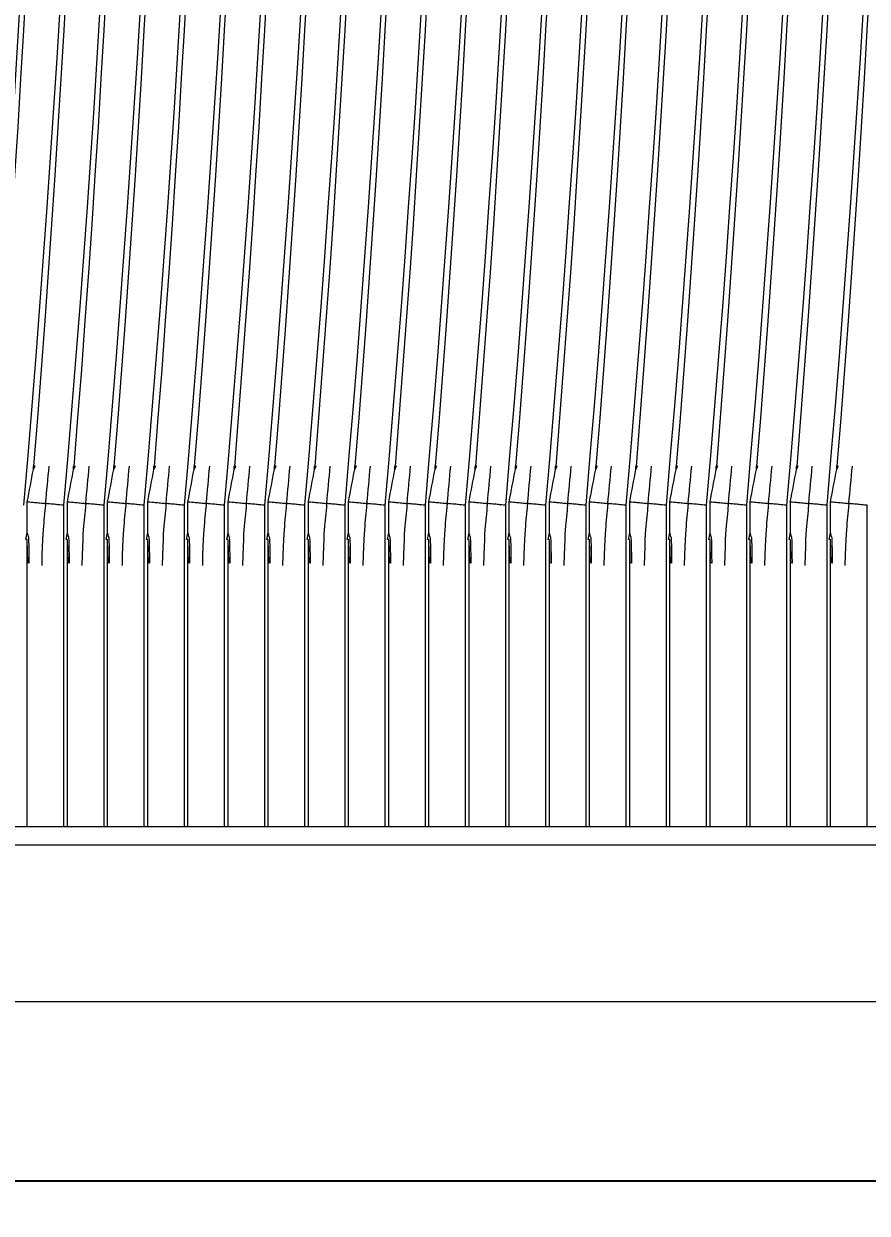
# Model space of a CAD drawing. Header units: millimetres. Extents: x 18217 to 37054, y 415 to 7180.
# Drawn here: x 29308 to 29676, y 4982 to 5501 of the extents above; entities that cross this region are included whole.
import ezdxf

# ---------------------------------------------------------------- set-up
doc = ezdxf.new("R2010")
doc.units = ezdxf.units.MM
doc.styles.add('GENISO', font='geniso.shx', dxfattribs={"oblique": 15})
doc.dimstyles.new('Scale', dxfattribs={"dimscale": 14, "dimtxt": 2.5, "dimasz": 2.5, "dimexe": 1, "dimexo": 1, "dimgap": 0.8, "dimtad": 1, "dimdec": 0, "dimzin": 0, "dimtxsty": 'GENISO', "dimcen": 2.5, "dimclrd": 1, "dimclre": 1, "dimclrt": 256, "dimadec": 0, "dimazin": 0, "dimtfac": 1, "dimtdec": 0, "dimtmove": 0, "dimatfit": 3, "dimfxl": 1, "dimtzin": 0, "dimlwd": -1, "dimlwe": -1, "dimarcsym": 0})

# ---------------------------------------------------------------- blocks, each defined once
blk = doc.blocks.new('*D198')
at = {"color": 1, "transparency": 16777216}
for p, q in [((29019.22, 5136.68), (29019.22, 4982.41)), ((30539.22, 5136.68), (30539.22, 4982.41)), ((30504.22, 4996.41), (29054.22, 4996.41))]:
    blk.add_line(p, q, dxfattribs=at)
for points in [[(29054.22, 5002.24), (29054.22, 4990.57), (29019.22, 4996.41)], [(30504.22, 5002.24), (30504.22, 4990.57), (30539.22, 4996.41)]]:
    blk.add_solid(points, dxfattribs=at)
at = {"layer": 'Defpoints', "color": 0, "transparency": 16777216}
for p in [(29019.22, 5150.68), (30539.22, 5150.68), (29019.22, 4996.41)]:
    blk.add_point(p, dxfattribs=at)
at = {"transparency": 16777216, "insert": (29754.75, 5025.11), "char_height": 35, "attachment_point": 5, "style": 'GENISO'}
blk.add_mtext('1520', dxfattribs=at)

msp = doc.modelspace()

# ---------------------------------------------------------------- linework, layer by layer
at = {"linetype": 'ByBlock', "lineweight": 9}
for p, q in [((29313.12, 5307.77), (29312.42, 5307.77)), ((29330.62, 5307.77), (29329.92, 5307.77)), ((29348.12, 5307.77), (29347.42, 5307.77)), ((29365.62, 5307.77), (29364.92, 5307.77)), ((29383.12, 5307.77), (29382.42, 5307.77)), ((29400.62, 5307.77), (29399.92, 5307.77)), ((29418.12, 5307.77), (29417.42, 5307.77)), ((29435.62, 5307.77), (29434.92, 5307.77)), ((29453.12, 5307.77), (29452.42, 5307.77)), ((29470.62, 5307.77), (29469.92, 5307.77)), ((29488.12, 5307.77), (29487.42, 5307.77)), ((29505.62, 5307.77), (29504.92, 5307.77)), ((29523.12, 5307.77), (29522.42, 5307.77)), ((29540.62, 5307.77), (29539.92, 5307.77)), ((29558.12, 5307.77), (29557.42, 5307.77)), ((29575.62, 5307.77), (29574.92, 5307.77)), ((29593.12, 5307.77), (29592.42, 5307.77)), ((29610.62, 5307.77), (29609.92, 5307.77)), ((29628.12, 5307.77), (29627.42, 5307.77)), ((29645.62, 5307.77), (29644.92, 5307.77)), ((29663.12, 5307.77), (29662.42, 5307.77)), ((29309.72, 5278.76), (29309.72, 5292.36)), ((29325.72, 5150.68), (29325.72, 5290.8)), ((29327.22, 5278.76), (29327.22, 5292.36)), ((29343.22, 5150.68), (29343.22, 5290.8)), ((29344.72, 5278.76), (29344.72, 5292.36)), ((29360.72, 5150.68), (29360.72, 5290.8)), ((29362.22, 5278.76), (29362.22, 5292.36)), ((29378.22, 5150.68), (29378.22, 5290.8)), ((29379.72, 5278.76), (29379.72, 5292.36)), ((29395.72, 5150.68), (29395.72, 5290.8)), ((29397.22, 5278.76), (29397.22, 5292.36)), ((29413.22, 5150.68), (29413.22, 5290.8)), ((29414.72, 5278.76), (29414.72, 5292.36)), ((29430.72, 5150.68), (29430.72, 5290.8)), ((29432.22, 5278.76), (29432.22, 5292.36)), ((29448.22, 5150.68), (29448.22, 5290.8)), ((29449.72, 5278.76), (29449.72, 5292.36)), ((29465.72, 5150.68), (29465.72, 5290.8)), ((29467.22, 5278.76), (29467.22, 5292.36)), ((29483.22, 5150.68), (29483.22, 5290.8)), ((29484.72, 5278.76), (29484.72, 5292.36)), ((29500.72, 5150.68), (29500.72, 5290.8)), ((29502.22, 5278.76), (29502.22, 5292.36)), ((29518.22, 5150.68), (29518.22, 5290.8)), ((29519.72, 5278.76), (29519.72, 5292.36)), ((29535.72, 5150.68), (29535.72, 5290.8)), ((29537.22, 5278.76), (29537.22, 5292.36)), ((29553.22, 5150.68), (29553.22, 5290.8)), ((29554.72, 5278.76), (29554.72, 5292.36)), ((29570.72, 5150.68), (29570.72, 5290.8)), ((29572.22, 5278.76), (29572.22, 5292.36)), ((29588.22, 5150.68), (29588.22, 5290.8)), ((29589.72, 5278.76), (29589.72, 5292.36)), ((29605.72, 5150.68), (29605.72, 5290.8)), ((29607.22, 5278.76), (29607.22, 5292.36)), ((29623.22, 5150.68), (29623.22, 5290.8)), ((29624.72, 5278.76), (29624.72, 5292.36)), ((29640.72, 5150.68), (29640.72, 5290.8)), ((29642.22, 5278.76), (29642.22, 5292.36)), ((29658.22, 5150.68), (29658.22, 5290.8)), ((29659.72, 5278.76), (29659.72, 5292.36)), ((29675.72, 5150.68), (29675.72, 5290.8)), ((29309.72, 5150.68), (29309.72, 5275.8)), ((29327.22, 5150.68), (29327.22, 5275.8)), ((29344.72, 5150.68), (29344.72, 5275.8)), ((29362.22, 5150.68), (29362.22, 5275.8)), ((29379.72, 5150.68), (29379.72, 5275.8)), ((29397.22, 5150.68), (29397.22, 5275.8)), ((29414.72, 5150.68), (29414.72, 5275.8)), ((29432.22, 5150.68), (29432.22, 5275.8)), ((29449.72, 5150.68), (29449.72, 5275.8)), ((29467.22, 5150.68), (29467.22, 5275.8)), ((29484.72, 5150.68), (29484.72, 5275.8)), ((29502.22, 5150.68), (29502.22, 5275.8)), ((29519.72, 5150.68), (29519.72, 5275.8)), ((29537.22, 5150.68), (29537.22, 5275.8)), ((29554.72, 5150.68), (29554.72, 5275.8)), ((29572.22, 5150.68), (29572.22, 5275.8)), ((29589.72, 5150.68), (29589.72, 5275.8)), ((29607.22, 5150.68), (29607.22, 5275.8)), ((29624.72, 5150.68), (29624.72, 5275.8)), ((29642.22, 5150.68), (29642.22, 5275.8)), ((29659.72, 5150.68), (29659.72, 5275.8)), ((30539.22, 5150.68), (29019.22, 5150.68)), ((30615.22, 5142.68), (28943.22, 5142.68)), ((28943.22, 5074.68), (30615.22, 5074.68))]:
    msp.add_line(p, q, dxfattribs=at)
at = {"linetype": 'ByBlock', "lineweight": 9, "flags": 128}
for points in [[(29310.62, 5265.62), (29310.29, 5265.68), (29310, 5265.74), (29309.75, 5275.8), (29309.54, 5275.84), (29309.37, 5275.87), (29309.25, 5275.9), (29309.18, 5275.91), (29309.16, 5275.92)], [(29328.12, 5265.62), (29327.79, 5265.68), (29327.5, 5265.74), (29327.25, 5275.8), (29327.04, 5275.84), (29326.87, 5275.87), (29326.75, 5275.9), (29326.68, 5275.91), (29326.66, 5275.92)], [(29345.62, 5265.62), (29345.29, 5265.68), (29345, 5265.74), (29344.75, 5275.8), (29344.54, 5275.84), (29344.37, 5275.87), (29344.25, 5275.9), (29344.18, 5275.91), (29344.16, 5275.92)], [(29363.12, 5265.62), (29362.79, 5265.68), (29362.5, 5265.74), (29362.25, 5275.8), (29362.04, 5275.84), (29361.87, 5275.87), (29361.75, 5275.9), (29361.68, 5275.91), (29361.66, 5275.92)], [(29380.62, 5265.62), (29380.29, 5265.68), (29380, 5265.74), (29379.75, 5275.8), (29379.54, 5275.84), (29379.37, 5275.87), (29379.25, 5275.9), (29379.18, 5275.91), (29379.16, 5275.92)], [(29398.12, 5265.62), (29397.79, 5265.68), (29397.5, 5265.74), (29397.25, 5275.8), (29397.04, 5275.84), (29396.87, 5275.87), (29396.75, 5275.9), (29396.68, 5275.91), (29396.66, 5275.92)], [(29415.62, 5265.62), (29415.29, 5265.68), (29415, 5265.74), (29414.75, 5275.8), (29414.54, 5275.84), (29414.37, 5275.87), (29414.25, 5275.9), (29414.18, 5275.91), (29414.16, 5275.92)], [(29433.12, 5265.62), (29432.79, 5265.68), (29432.5, 5265.74), (29432.25, 5275.8), (29432.04, 5275.84), (29431.87, 5275.87), (29431.75, 5275.9), (29431.68, 5275.91), (29431.66, 5275.92)], [(29450.62, 5265.62), (29450.29, 5265.68), (29450, 5265.74), (29449.75, 5275.8), (29449.54, 5275.84), (29449.37, 5275.87), (29449.25, 5275.9), (29449.18, 5275.91), (29449.16, 5275.92)], [(29468.12, 5265.62), (29467.79, 5265.68), (29467.5, 5265.74), (29467.25, 5275.8), (29467.04, 5275.84), (29466.87, 5275.87), (29466.75, 5275.9), (29466.68, 5275.91), (29466.66, 5275.92)], [(29485.62, 5265.62), (29485.29, 5265.68), (29485, 5265.74), (29484.75, 5275.8), (29484.54, 5275.84), (29484.37, 5275.87), (29484.25, 5275.9), (29484.18, 5275.91), (29484.16, 5275.92)], [(29503.12, 5265.62), (29502.79, 5265.68), (29502.5, 5265.74), (29502.25, 5275.8), (29502.04, 5275.84), (29501.87, 5275.87), (29501.75, 5275.9), (29501.68, 5275.91), (29501.66, 5275.92)], [(29520.62, 5265.62), (29520.29, 5265.68), (29520, 5265.74), (29519.75, 5275.8), (29519.54, 5275.84), (29519.37, 5275.87), (29519.25, 5275.9), (29519.18, 5275.91), (29519.16, 5275.92)], [(29538.12, 5265.62), (29537.79, 5265.68), (29537.5, 5265.74), (29537.25, 5275.8), (29537.04, 5275.84), (29536.87, 5275.87), (29536.75, 5275.9), (29536.68, 5275.91), (29536.66, 5275.92)], [(29555.62, 5265.62), (29555.29, 5265.68), (29555, 5265.74), (29554.75, 5275.8), (29554.54, 5275.84), (29554.37, 5275.87), (29554.25, 5275.9), (29554.18, 5275.91), (29554.16, 5275.92)], [(29573.12, 5265.62), (29572.79, 5265.68), (29572.5, 5265.74), (29572.25, 5275.8), (29572.04, 5275.84), (29571.87, 5275.87), (29571.75, 5275.9), (29571.68, 5275.91), (29571.66, 5275.92)], [(29590.62, 5265.62), (29590.29, 5265.68), (29590, 5265.74), (29589.75, 5275.8), (29589.54, 5275.84), (29589.37, 5275.87), (29589.25, 5275.9), (29589.18, 5275.91), (29589.16, 5275.92)], [(29608.12, 5265.62), (29607.79, 5265.68), (29607.5, 5265.74), (29607.25, 5275.8), (29607.04, 5275.84), (29606.87, 5275.87), (29606.75, 5275.9), (29606.68, 5275.91), (29606.66, 5275.92)], [(29625.62, 5265.62), (29625.29, 5265.68), (29625, 5265.74), (29624.75, 5275.8), (29624.54, 5275.84), (29624.37, 5275.87), (29624.25, 5275.9), (29624.18, 5275.91), (29624.16, 5275.92)], [(29643.12, 5265.62), (29642.79, 5265.68), (29642.5, 5265.74), (29642.25, 5275.8), (29642.04, 5275.84), (29641.87, 5275.87), (29641.75, 5275.9), (29641.68, 5275.91), (29641.66, 5275.92)], [(29660.62, 5265.62), (29660.29, 5265.68), (29660, 5265.74), (29659.75, 5275.8), (29659.54, 5275.84), (29659.37, 5275.87), (29659.25, 5275.9), (29659.18, 5275.91), (29659.16, 5275.92)]]:
    msp.add_lwpolyline(points, dxfattribs=at)
at = {"linetype": 'ByBlock', "lineweight": 9}
for centre, radius, start, end in [((21296.89, 5984.01), 8023.83, 355.043868, 4.956132), ((21314.39, 5984.01), 8023.83, 355.043868, 4.956132), ((21331.89, 5984.01), 8023.83, 355.043868, 4.956132), ((21349.39, 5984.01), 8023.83, 355.043868, 4.956132), ((21366.89, 5984.01), 8023.83, 355.043868, 4.956132), ((21384.39, 5984.01), 8023.83, 355.043868, 4.956132), ((21401.89, 5984.01), 8023.83, 355.043868, 4.956132), ((21419.39, 5984.01), 8023.83, 355.043868, 4.956132), ((21436.89, 5984.01), 8023.83, 355.043868, 4.956132), ((21454.39, 5984.01), 8023.83, 355.043868, 4.956132), ((21471.89, 5984.01), 8023.83, 355.043868, 4.956132), ((21489.39, 5984.01), 8023.83, 355.043868, 4.956132), ((21506.89, 5984.01), 8023.83, 355.043868, 4.956132), ((21524.39, 5984.01), 8023.83, 355.043868, 4.956132), ((21541.89, 5984.01), 8023.83, 355.043868, 4.956132), ((21559.39, 5984.01), 8023.83, 355.043868, 4.956132), ((21576.89, 5984.01), 8023.83, 355.043868, 4.956132), ((21594.39, 5984.01), 8023.83, 355.043868, 4.956132), ((21611.89, 5984.01), 8023.83, 355.043868, 4.956132), ((21629.39, 5984.01), 8023.83, 355.043868, 4.956132), ((21646.89, 5984.01), 8023.83, 355.043868, 4.956132), ((21664.39, 5984.01), 8023.83, 355.043868, 4.956132), ((20856.17, 5984.01), 8466.05, 355.418517, 4.581483), ((20873.67, 5984.01), 8466.05, 355.418517, 4.581483), ((20891.17, 5984.01), 8466.05, 355.418517, 4.581483), ((20908.67, 5984.01), 8466.05, 355.418517, 4.581483), ((20926.17, 5984.01), 8466.05, 355.418517, 4.581483), ((20943.67, 5984.01), 8466.05, 355.418517, 4.581483), ((20961.17, 5984.01), 8466.05, 355.418517, 4.581483), ((20978.67, 5984.01), 8466.05, 355.418517, 4.581483), ((20996.17, 5984.01), 8466.05, 355.418517, 4.581483), ((21013.67, 5984.01), 8466.05, 355.418517, 4.581483), ((21031.17, 5984.01), 8466.05, 355.418517, 4.581483), ((21048.67, 5984.01), 8466.05, 355.418517, 4.581483), ((21066.17, 5984.01), 8466.05, 355.418517, 4.581483), ((21083.67, 5984.01), 8466.05, 355.418517, 4.581483), ((21101.17, 5984.01), 8466.05, 355.418517, 4.581483), ((21118.67, 5984.01), 8466.05, 355.418517, 4.581483), ((21136.17, 5984.01), 8466.05, 355.418517, 4.581483), ((21153.67, 5984.01), 8466.05, 355.418517, 4.581483), ((21171.17, 5984.01), 8466.05, 355.418517, 4.581483), ((21188.67, 5984.01), 8466.05, 355.418517, 4.581483), ((21206.17, 5984.01), 8466.05, 355.418517, 4.581483), ((21223.67, 5984.01), 8466.05, 355.418517, 4.581483), ((27740.31, 5600.68), 1599.41, 348.88525, 349.39755), ((29155.31, 5307.77), 157.11, 359.5025, 0), ((27757.81, 5600.68), 1599.41, 348.88525, 349.39755), ((29172.81, 5307.77), 157.11, 359.5025, 0), ((27775.31, 5600.68), 1599.41, 348.88525, 349.39755), ((29190.31, 5307.77), 157.11, 359.5025, 0), ((27792.81, 5600.68), 1599.41, 348.88525, 349.39755), ((29207.81, 5307.77), 157.11, 359.5025, 0), ((27810.31, 5600.68), 1599.41, 348.88525, 349.39755), ((29225.31, 5307.77), 157.11, 359.5025, 0), ((27827.81, 5600.68), 1599.41, 348.88525, 349.39755), ((29242.81, 5307.77), 157.11, 359.5025, 0), ((27845.31, 5600.68), 1599.41, 348.88525, 349.39755), ((29260.31, 5307.77), 157.11, 359.5025, 0), ((27862.81, 5600.68), 1599.41, 348.88525, 349.39755), ((29277.81, 5307.77), 157.11, 359.5025, 0), ((27880.31, 5600.68), 1599.41, 348.88525, 349.39755), ((29295.31, 5307.77), 157.11, 359.5025, 0), ((27897.81, 5600.68), 1599.41, 348.88525, 349.39755), ((29312.81, 5307.77), 157.11, 359.5025, 0), ((27915.31, 5600.68), 1599.41, 348.88525, 349.39755), ((29330.31, 5307.77), 157.11, 359.5025, 0), ((27932.81, 5600.68), 1599.41, 348.88525, 349.39755), ((29347.81, 5307.77), 157.11, 359.5025, 0), ((27950.31, 5600.68), 1599.41, 348.88525, 349.39755), ((29365.31, 5307.77), 157.11, 359.5025, 0), ((27967.81, 5600.68), 1599.41, 348.88525, 349.39755), ((29382.81, 5307.77), 157.11, 359.5025, 0), ((27985.31, 5600.68), 1599.41, 348.88525, 349.39755), ((29400.31, 5307.77), 157.11, 359.5025, 0), ((28002.81, 5600.68), 1599.41, 348.88525, 349.39755), ((29417.81, 5307.77), 157.11, 359.5025, 0), ((28020.31, 5600.68), 1599.41, 348.88525, 349.39755), ((29435.31, 5307.77), 157.11, 359.5025, 0), ((28037.81, 5600.68), 1599.41, 348.88525, 349.39755), ((29452.81, 5307.77), 157.11, 359.5025, 0), ((28055.31, 5600.68), 1599.41, 348.88525, 349.39755), ((29470.31, 5307.77), 157.11, 359.5025, 0), ((28072.81, 5600.68), 1599.41, 348.88525, 349.39755), ((29487.81, 5307.77), 157.11, 359.5025, 0), ((28090.31, 5600.68), 1599.41, 348.88525, 349.39755), ((29505.31, 5307.77), 157.11, 359.5025, 0), ((29155.31, 5307.77), 157.11, 348.3045, 349.3624), ((29172.81, 5307.77), 157.11, 348.3045, 349.3624), ((29190.31, 5307.77), 157.11, 348.3045, 349.3624), ((29207.81, 5307.77), 157.11, 348.3045, 349.3624), ((29225.31, 5307.77), 157.11, 348.3045, 349.3624), ((29242.81, 5307.77), 157.11, 348.3045, 349.3624), ((29260.31, 5307.77), 157.11, 348.3045, 349.3624), ((29277.81, 5307.77), 157.11, 348.3045, 349.3624), ((29295.31, 5307.77), 157.11, 348.3045, 349.3624), ((29312.81, 5307.77), 157.11, 348.3045, 349.3624), ((29330.31, 5307.77), 157.11, 348.3045, 349.3624), ((29347.81, 5307.77), 157.11, 348.3045, 349.3624), ((29365.31, 5307.77), 157.11, 348.3045, 349.3624), ((29382.81, 5307.77), 157.11, 348.3045, 349.3624), ((29400.31, 5307.77), 157.11, 348.3045, 349.3624), ((29417.81, 5307.77), 157.11, 348.3045, 349.3624), ((29435.31, 5307.77), 157.11, 348.3045, 349.3624), ((29452.81, 5307.77), 157.11, 348.3045, 349.3624), ((29470.31, 5307.77), 157.11, 348.3045, 349.3624), ((29487.81, 5307.77), 157.11, 348.3045, 349.3624), ((29505.31, 5307.77), 157.11, 348.3045, 349.3624)]:
    msp.add_arc(centre, radius, start, end, dxfattribs=at)
for points, knots in [([(29312.41, 5306.4), (29312.43, 5306.43), (29312.46, 5306.49), (29312.72, 5306.95), (29312.97, 5307.46), (29313.12, 5307.77)], [0, 0, 0, 0, 0.2855565, 0.5698593, 1, 1, 1, 1]), ([(29317.72, 5291.58), (29317.72, 5291.59), (29318.25, 5296.99), (29318.75, 5302.38), (29319.25, 5307.77)], [0, 0, 0, 0, 0.0025084, 1, 1, 1, 1]), ([(29329.91, 5306.4), (29329.93, 5306.43), (29329.96, 5306.49), (29330.22, 5306.95), (29330.47, 5307.46), (29330.62, 5307.77)], [0, 0, 0, 0, 0.2855562, 0.5698567, 1, 1, 1, 1]), ([(29335.22, 5291.58), (29335.22, 5291.59), (29335.74, 5296.99), (29336.25, 5302.38), (29336.75, 5307.77)], [0, 0, 0, 0, 0.002508, 1, 1, 1, 1]), ([(29347.41, 5306.4), (29347.43, 5306.43), (29347.46, 5306.49), (29347.72, 5306.95), (29347.97, 5307.46), (29348.12, 5307.77)], [0, 0, 0, 0, 0.285556, 0.569858, 1, 1, 1, 1]), ([(29352.72, 5291.58), (29352.72, 5291.59), (29353.25, 5296.99), (29353.75, 5302.38), (29354.25, 5307.77)], [0, 0, 0, 0, 0.0025084, 1, 1, 1, 1]), ([(29364.91, 5306.4), (29364.93, 5306.43), (29364.96, 5306.49), (29365.22, 5306.95), (29365.47, 5307.46), (29365.62, 5307.77)], [0, 0, 0, 0, 0.2855565, 0.5698593, 1, 1, 1, 1]), ([(29370.22, 5291.58), (29370.22, 5291.59), (29370.74, 5296.99), (29371.25, 5302.38), (29371.75, 5307.77)], [0, 0, 0, 0, 0.002508, 1, 1, 1, 1]), ([(29382.41, 5306.4), (29382.43, 5306.43), (29382.46, 5306.49), (29382.72, 5306.95), (29382.97, 5307.46), (29383.12, 5307.77)], [0, 0, 0, 0, 0.285556, 0.569858, 1, 1, 1, 1]), ([(29387.72, 5291.58), (29387.72, 5291.59), (29388.24, 5296.99), (29388.75, 5302.38), (29389.25, 5307.77)], [0, 0, 0, 0, 0.002508, 1, 1, 1, 1]), ([(29399.91, 5306.4), (29399.93, 5306.43), (29399.96, 5306.49), (29400.22, 5306.95), (29400.47, 5307.46), (29400.62, 5307.77)], [0, 0, 0, 0, 0.2855565, 0.5698593, 1, 1, 1, 1]), ([(29405.22, 5291.58), (29405.22, 5291.59), (29405.74, 5296.99), (29406.25, 5302.38), (29406.75, 5307.77)], [0, 0, 0, 0, 0.002508, 1, 1, 1, 1]), ([(29417.41, 5306.4), (29417.43, 5306.43), (29417.46, 5306.49), (29417.72, 5306.95), (29417.97, 5307.46), (29418.12, 5307.77)], [0, 0, 0, 0, 0.285556, 0.569858, 1, 1, 1, 1]), ([(29422.72, 5291.58), (29422.72, 5291.59), (29423.24, 5296.99), (29423.75, 5302.38), (29424.25, 5307.77)], [0, 0, 0, 0, 0.002508, 1, 1, 1, 1]), ([(29434.91, 5306.4), (29434.93, 5306.43), (29434.96, 5306.49), (29435.22, 5306.95), (29435.47, 5307.46), (29435.62, 5307.77)], [0, 0, 0, 0, 0.2855565, 0.5698593, 1, 1, 1, 1]), ([(29440.22, 5291.58), (29440.22, 5291.59), (29440.74, 5296.99), (29441.25, 5302.38), (29441.75, 5307.77)], [0, 0, 0, 0, 0.002508, 1, 1, 1, 1]), ([(29452.41, 5306.4), (29452.43, 5306.43), (29452.46, 5306.49), (29452.72, 5306.95), (29452.97, 5307.46), (29453.12, 5307.77)], [0, 0, 0, 0, 0.285555, 0.5698572, 1, 1, 1, 1]), ([(29457.72, 5291.58), (29457.72, 5291.59), (29458.24, 5296.99), (29458.75, 5302.38), (29459.25, 5307.77)], [0, 0, 0, 0, 0.002508, 1, 1, 1, 1]), ([(29469.91, 5306.4), (29469.93, 5306.43), (29469.96, 5306.49), (29470.22, 5306.95), (29470.47, 5307.46), (29470.62, 5307.77)], [0, 0, 0, 0, 0.285555, 0.569855, 1, 1, 1, 1]), ([(29475.22, 5291.58), (29475.22, 5291.59), (29475.74, 5296.99), (29476.25, 5302.38), (29476.75, 5307.77)], [0, 0, 0, 0, 0.002508, 1, 1, 1, 1]), ([(29487.41, 5306.4), (29487.43, 5306.43), (29487.46, 5306.49), (29487.72, 5306.95), (29487.97, 5307.46), (29488.12, 5307.77)], [0, 0, 0, 0, 0.285555, 0.56986, 1, 1, 1, 1]), ([(29492.72, 5291.58), (29492.72, 5291.59), (29493.25, 5296.99), (29493.75, 5302.38), (29494.25, 5307.77)], [0, 0, 0, 0, 0.002509, 1, 1, 1, 1]), ([(29504.91, 5306.4), (29504.93, 5306.43), (29504.96, 5306.49), (29505.22, 5306.95), (29505.47, 5307.46), (29505.62, 5307.77)], [0, 0, 0, 0, 0.285558, 0.569859, 1, 1, 1, 1]), ([(29510.22, 5291.58), (29510.22, 5291.59), (29510.74, 5296.99), (29511.25, 5302.38), (29511.75, 5307.77)], [0, 0, 0, 0, 0.002508, 1, 1, 1, 1]), ([(29522.41, 5306.4), (29522.43, 5306.43), (29522.46, 5306.49), (29522.72, 5306.95), (29522.97, 5307.46), (29523.12, 5307.77)], [0, 0, 0, 0, 0.285556, 0.569855, 1, 1, 1, 1]), ([(29527.72, 5291.58), (29527.72, 5291.59), (29528.24, 5296.99), (29528.75, 5302.38), (29529.25, 5307.77)], [0, 0, 0, 0, 0.002508, 1, 1, 1, 1]), ([(29539.91, 5306.4), (29539.93, 5306.43), (29539.96, 5306.49), (29540.22, 5306.95), (29540.47, 5307.46), (29540.62, 5307.77)], [0, 0, 0, 0, 0.285555, 0.56986, 1, 1, 1, 1]), ([(29545.22, 5291.58), (29545.22, 5291.59), (29545.74, 5296.99), (29546.25, 5302.38), (29546.75, 5307.77)], [0, 0, 0, 0, 0.002508, 1, 1, 1, 1]), ([(29557.41, 5306.4), (29557.43, 5306.43), (29557.46, 5306.49), (29557.72, 5306.95), (29557.97, 5307.46), (29558.12, 5307.77)], [0, 0, 0, 0, 0.285555, 0.56986, 1, 1, 1, 1]), ([(29562.72, 5291.58), (29562.72, 5291.59), (29563.24, 5296.99), (29563.75, 5302.38), (29564.25, 5307.77)], [0, 0, 0, 0, 0.002508, 1, 1, 1, 1]), ([(29574.91, 5306.4), (29574.93, 5306.43), (29574.96, 5306.49), (29575.22, 5306.95), (29575.47, 5307.46), (29575.62, 5307.77)], [0, 0, 0, 0, 0.285558, 0.569859, 1, 1, 1, 1]), ([(29580.22, 5291.58), (29580.22, 5291.59), (29580.74, 5296.99), (29581.25, 5302.38), (29581.75, 5307.77)], [0, 0, 0, 0, 0.002508, 1, 1, 1, 1]), ([(29592.41, 5306.4), (29592.43, 5306.43), (29592.46, 5306.49), (29592.72, 5306.95), (29592.97, 5307.46), (29593.12, 5307.77)], [0, 0, 0, 0, 0.285555, 0.569855, 1, 1, 1, 1]), ([(29597.72, 5291.58), (29597.72, 5291.59), (29598.24, 5296.99), (29598.75, 5302.38), (29599.25, 5307.77)], [0, 0, 0, 0, 0.002508, 1, 1, 1, 1]), ([(29609.91, 5306.4), (29609.93, 5306.43), (29609.96, 5306.49), (29610.22, 5306.95), (29610.47, 5307.46), (29610.62, 5307.77)], [0, 0, 0, 0, 0.285555, 0.56986, 1, 1, 1, 1]), ([(29615.22, 5291.58), (29615.22, 5291.59), (29615.75, 5296.99), (29616.25, 5302.38), (29616.75, 5307.77)], [0, 0, 0, 0, 0.002509, 1, 1, 1, 1]), ([(29627.41, 5306.4), (29627.43, 5306.43), (29627.46, 5306.49), (29627.72, 5306.95), (29627.97, 5307.46), (29628.12, 5307.77)], [0, 0, 0, 0, 0.285558, 0.569859, 1, 1, 1, 1]), ([(29632.72, 5291.58), (29632.72, 5291.59), (29633.24, 5296.99), (29633.75, 5302.38), (29634.25, 5307.77)], [0, 0, 0, 0, 0.002508, 1, 1, 1, 1]), ([(29644.91, 5306.4), (29644.93, 5306.43), (29644.96, 5306.49), (29645.22, 5306.95), (29645.47, 5307.46), (29645.62, 5307.77)], [0, 0, 0, 0, 0.285556, 0.569855, 1, 1, 1, 1]), ([(29650.22, 5291.58), (29650.22, 5291.59), (29650.74, 5296.99), (29651.25, 5302.38), (29651.75, 5307.77)], [0, 0, 0, 0, 0.002508, 1, 1, 1, 1]), ([(29662.41, 5306.4), (29662.43, 5306.43), (29662.46, 5306.49), (29662.72, 5306.95), (29662.97, 5307.46), (29663.12, 5307.77)], [0, 0, 0, 0, 0.285555, 0.56986, 1, 1, 1, 1]), ([(29667.72, 5291.58), (29667.72, 5291.59), (29668.24, 5296.99), (29668.75, 5302.38), (29669.25, 5307.77)], [0, 0, 0, 0, 0.002508, 1, 1, 1, 1]), ([(29309.72, 5292.36), (29309.81, 5292.35), (29309.98, 5292.33), (29311.35, 5292.2), (29313.37, 5292), (29315.61, 5291.78), (29317.11, 5291.64), (29317.71, 5291.58), (29317.72, 5291.58)], [0, 0, 0, 0, 0.213413, 0.426837, 0.640707, 0.856443, 0.996748, 1, 1, 1, 1]), ([(29317.72, 5291.58), (29317.72, 5291.57), (29317.71, 5291.44), (29317.65, 5290.86), (29317.42, 5288.48), (29316.87, 5282.91), (29316.35, 5277.8), (29316.02, 5264.5)], [0, 0, 0, 0, 0.002377, 0.022293, 0.101958, 0.420622, 1, 1, 1, 1]), ([(29325.72, 5290.8), (29325.63, 5290.81), (29325.46, 5290.83), (29324.09, 5290.96), (29322.07, 5291.16), (29319.83, 5291.37), (29318.33, 5291.52), (29317.73, 5291.58), (29317.72, 5291.58)], [0, 0, 0, 0, 0.213424, 0.426852, 0.640726, 0.856458, 0.996746, 1, 1, 1, 1]), ([(29327.22, 5292.36), (29327.31, 5292.35), (29327.48, 5292.33), (29328.85, 5292.2), (29330.87, 5292), (29333.11, 5291.78), (29334.61, 5291.64), (29335.21, 5291.58), (29335.22, 5291.58)], [0, 0, 0, 0, 0.2134132, 0.426837, 0.6407075, 0.8564434, 0.9967483, 1, 1, 1, 1]), ([(29335.22, 5291.58), (29335.22, 5291.57), (29335.21, 5291.44), (29335.15, 5290.86), (29334.92, 5288.48), (29334.37, 5282.91), (29333.85, 5277.8), (29333.52, 5264.5)], [0, 0, 0, 0, 0.002377, 0.022293, 0.101958, 0.420622, 1, 1, 1, 1]), ([(29343.22, 5290.8), (29343.13, 5290.81), (29342.96, 5290.83), (29341.59, 5290.96), (29339.57, 5291.16), (29337.33, 5291.37), (29335.83, 5291.52), (29335.23, 5291.58), (29335.22, 5291.58)], [0, 0, 0, 0, 0.213424, 0.426851, 0.640725, 0.856458, 0.996748, 1, 1, 1, 1]), ([(29344.72, 5292.36), (29344.81, 5292.35), (29344.98, 5292.33), (29346.35, 5292.2), (29348.37, 5292), (29350.61, 5291.78), (29352.11, 5291.64), (29352.71, 5291.58), (29352.72, 5291.58)], [0, 0, 0, 0, 0.213413, 0.426837, 0.640709, 0.856443, 0.996748, 1, 1, 1, 1]), ([(29352.72, 5291.58), (29352.72, 5291.57), (29352.71, 5291.44), (29352.65, 5290.86), (29352.42, 5288.48), (29351.87, 5282.91), (29351.35, 5277.8), (29351.02, 5264.5)], [0, 0, 0, 0, 0.002377, 0.022293, 0.101958, 0.420622, 1, 1, 1, 1]), ([(29360.72, 5290.8), (29360.63, 5290.81), (29360.46, 5290.83), (29359.09, 5290.96), (29357.07, 5291.16), (29354.83, 5291.37), (29353.33, 5291.52), (29352.73, 5291.58), (29352.72, 5291.58)], [0, 0, 0, 0, 0.213424, 0.426851, 0.640726, 0.856456, 0.996746, 1, 1, 1, 1]), ([(29362.22, 5292.36), (29362.31, 5292.35), (29362.48, 5292.33), (29363.85, 5292.2), (29365.87, 5292), (29368.11, 5291.78), (29369.61, 5291.64), (29370.21, 5291.58), (29370.22, 5291.58)], [0, 0, 0, 0, 0.213413, 0.426837, 0.640707, 0.856443, 0.996748, 1, 1, 1, 1]), ([(29370.22, 5291.58), (29370.22, 5291.57), (29370.21, 5291.44), (29370.15, 5290.86), (29369.92, 5288.48), (29369.37, 5282.91), (29368.85, 5277.8), (29368.52, 5264.5)], [0, 0, 0, 0, 0.002377, 0.022293, 0.101958, 0.420622, 1, 1, 1, 1]), ([(29378.22, 5290.8), (29378.13, 5290.81), (29377.96, 5290.83), (29376.59, 5290.96), (29374.57, 5291.16), (29372.33, 5291.37), (29370.83, 5291.52), (29370.23, 5291.58), (29370.22, 5291.58)], [0, 0, 0, 0, 0.213424, 0.426851, 0.640725, 0.856458, 0.996748, 1, 1, 1, 1]), ([(29379.72, 5292.36), (29379.81, 5292.35), (29379.98, 5292.33), (29381.35, 5292.2), (29383.37, 5292), (29385.61, 5291.78), (29387.11, 5291.64), (29387.71, 5291.58), (29387.72, 5291.58)], [0, 0, 0, 0, 0.2134125, 0.426836, 0.640708, 0.8564436, 0.9967459, 1, 1, 1, 1]), ([(29387.72, 5291.58), (29387.72, 5291.57), (29387.71, 5291.44), (29387.65, 5290.86), (29387.42, 5288.48), (29386.87, 5282.91), (29386.35, 5277.8), (29386.02, 5264.5)], [0, 0, 0, 0, 0.002377, 0.022293, 0.101958, 0.420622, 1, 1, 1, 1]), ([(29395.72, 5290.8), (29395.63, 5290.81), (29395.46, 5290.83), (29394.09, 5290.96), (29392.07, 5291.16), (29389.83, 5291.37), (29388.33, 5291.52), (29387.73, 5291.58), (29387.72, 5291.58)], [0, 0, 0, 0, 0.213424, 0.426852, 0.640728, 0.856458, 0.996748, 1, 1, 1, 1]), ([(29397.22, 5292.36), (29397.31, 5292.35), (29397.48, 5292.33), (29398.85, 5292.2), (29400.87, 5292), (29403.11, 5291.78), (29404.61, 5291.64), (29405.21, 5291.58), (29405.22, 5291.58)], [0, 0, 0, 0, 0.213413, 0.426837, 0.640707, 0.856443, 0.996748, 1, 1, 1, 1]), ([(29405.22, 5291.58), (29405.22, 5291.57), (29405.21, 5291.44), (29405.15, 5290.86), (29404.92, 5288.48), (29404.37, 5282.91), (29403.85, 5277.8), (29403.52, 5264.5)], [0, 0, 0, 0, 0.002377, 0.022293, 0.101958, 0.420622, 1, 1, 1, 1]), ([(29413.22, 5290.8), (29413.13, 5290.81), (29412.96, 5290.83), (29411.59, 5290.96), (29409.57, 5291.16), (29407.33, 5291.37), (29405.83, 5291.52), (29405.23, 5291.58), (29405.22, 5291.58)], [0, 0, 0, 0, 0.213425, 0.426852, 0.640726, 0.856458, 0.996746, 1, 1, 1, 1]), ([(29414.72, 5292.36), (29414.81, 5292.35), (29414.98, 5292.33), (29416.35, 5292.2), (29418.37, 5292), (29420.61, 5291.78), (29422.11, 5291.64), (29422.71, 5291.58), (29422.72, 5291.58)], [0, 0, 0, 0, 0.213413, 0.426837, 0.640708, 0.856443, 0.996746, 1, 1, 1, 1]), ([(29422.72, 5291.58), (29422.72, 5291.57), (29422.71, 5291.44), (29422.65, 5290.86), (29422.42, 5288.48), (29421.87, 5282.91), (29421.35, 5277.8), (29421.02, 5264.5)], [0, 0, 0, 0, 0.002377, 0.022293, 0.101958, 0.420622, 1, 1, 1, 1]), ([(29430.72, 5290.8), (29430.63, 5290.81), (29430.46, 5290.83), (29429.09, 5290.96), (29427.07, 5291.16), (29424.83, 5291.37), (29423.33, 5291.52), (29422.73, 5291.58), (29422.72, 5291.58)], [0, 0, 0, 0, 0.213424, 0.426852, 0.640728, 0.856458, 0.996748, 1, 1, 1, 1]), ([(29432.22, 5292.36), (29432.31, 5292.35), (29432.48, 5292.33), (29433.85, 5292.2), (29435.87, 5292), (29438.11, 5291.78), (29439.61, 5291.64), (29440.21, 5291.58), (29440.22, 5291.58)], [0, 0, 0, 0, 0.213413, 0.426837, 0.640707, 0.856443, 0.996748, 1, 1, 1, 1]), ([(29440.22, 5291.58), (29440.22, 5291.57), (29440.21, 5291.44), (29440.15, 5290.86), (29439.92, 5288.48), (29439.37, 5282.91), (29438.85, 5277.8), (29438.52, 5264.5)], [0, 0, 0, 0, 0.002377, 0.022293, 0.101958, 0.420622, 1, 1, 1, 1]), ([(29448.22, 5290.8), (29448.13, 5290.81), (29447.96, 5290.83), (29446.59, 5290.96), (29444.57, 5291.16), (29442.33, 5291.37), (29440.83, 5291.52), (29440.23, 5291.58), (29440.22, 5291.58)], [0, 0, 0, 0, 0.213425, 0.426852, 0.640726, 0.856458, 0.996746, 1, 1, 1, 1]), ([(29449.72, 5292.36), (29449.81, 5292.35), (29449.98, 5292.33), (29451.35, 5292.2), (29453.37, 5292), (29455.61, 5291.78), (29457.11, 5291.64), (29457.71, 5291.58), (29457.72, 5291.58)], [0, 0, 0, 0, 0.213413, 0.426837, 0.640708, 0.856443, 0.996746, 1, 1, 1, 1]), ([(29457.72, 5291.58), (29457.72, 5291.57), (29457.71, 5291.44), (29457.65, 5290.86), (29457.42, 5288.48), (29456.87, 5282.91), (29456.35, 5277.8), (29456.02, 5264.5)], [0, 0, 0, 0, 0.002377, 0.022293, 0.101958, 0.420622, 1, 1, 1, 1]), ([(29465.72, 5290.8), (29465.63, 5290.81), (29465.46, 5290.83), (29464.09, 5290.96), (29462.07, 5291.16), (29459.83, 5291.37), (29458.33, 5291.52), (29457.73, 5291.58), (29457.72, 5291.58)], [0, 0, 0, 0, 0.2134245, 0.4268516, 0.6407256, 0.856458, 0.996748, 1, 1, 1, 1]), ([(29467.22, 5292.36), (29467.31, 5292.35), (29467.48, 5292.33), (29468.85, 5292.2), (29470.87, 5292), (29473.11, 5291.78), (29474.61, 5291.64), (29475.21, 5291.58), (29475.22, 5291.58)], [0, 0, 0, 0, 0.213414, 0.426837, 0.640709, 0.856443, 0.996748, 1, 1, 1, 1]), ([(29475.22, 5291.58), (29475.22, 5291.57), (29475.21, 5291.44), (29475.15, 5290.86), (29474.92, 5288.48), (29474.37, 5282.91), (29473.85, 5277.8), (29473.52, 5264.5)], [0, 0, 0, 0, 0.0023773, 0.0222925, 0.101958, 0.4206224, 1, 1, 1, 1]), ([(29483.22, 5290.8), (29483.13, 5290.81), (29482.96, 5290.83), (29481.59, 5290.96), (29479.57, 5291.16), (29477.33, 5291.37), (29475.83, 5291.52), (29475.23, 5291.58), (29475.22, 5291.58)], [0, 0, 0, 0, 0.2134245, 0.4268516, 0.6407256, 0.856458, 0.996748, 1, 1, 1, 1]), ([(29484.72, 5292.36), (29484.81, 5292.35), (29484.98, 5292.33), (29486.35, 5292.2), (29488.37, 5292), (29490.61, 5291.78), (29492.11, 5291.64), (29492.71, 5291.58), (29492.72, 5291.58)], [0, 0, 0, 0, 0.213413, 0.426836, 0.640709, 0.856443, 0.996748, 1, 1, 1, 1]), ([(29492.72, 5291.58), (29492.72, 5291.57), (29492.71, 5291.44), (29492.65, 5290.86), (29492.42, 5288.48), (29491.87, 5282.91), (29491.35, 5277.8), (29491.02, 5264.5)], [0, 0, 0, 0, 0.0023773, 0.0222925, 0.101958, 0.4206224, 1, 1, 1, 1]), ([(29500.72, 5290.8), (29500.63, 5290.81), (29500.46, 5290.83), (29499.09, 5290.96), (29497.07, 5291.16), (29494.83, 5291.37), (29493.33, 5291.52), (29492.73, 5291.58), (29492.72, 5291.58)], [0, 0, 0, 0, 0.213423, 0.42685, 0.640726, 0.856454, 0.996743, 1, 1, 1, 1]), ([(29502.22, 5292.36), (29502.31, 5292.35), (29502.48, 5292.33), (29503.85, 5292.2), (29505.87, 5292), (29508.11, 5291.78), (29509.61, 5291.64), (29510.21, 5291.58), (29510.22, 5291.58)], [0, 0, 0, 0, 0.213413, 0.426837, 0.640706, 0.856444, 0.996748, 1, 1, 1, 1]), ([(29510.22, 5291.58), (29510.22, 5291.57), (29510.21, 5291.44), (29510.15, 5290.86), (29509.92, 5288.48), (29509.37, 5282.91), (29508.85, 5277.8), (29508.52, 5264.5)], [0, 0, 0, 0, 0.002377, 0.022293, 0.101958, 0.420622, 1, 1, 1, 1]), ([(29518.22, 5290.8), (29518.13, 5290.81), (29517.96, 5290.83), (29516.59, 5290.96), (29514.57, 5291.16), (29512.33, 5291.37), (29510.83, 5291.52), (29510.23, 5291.58), (29510.22, 5291.58)], [0, 0, 0, 0, 0.213424, 0.426851, 0.640725, 0.856458, 0.996748, 1, 1, 1, 1]), ([(29519.72, 5292.36), (29519.81, 5292.35), (29519.98, 5292.33), (29521.35, 5292.2), (29523.37, 5292), (29525.61, 5291.78), (29527.11, 5291.64), (29527.71, 5291.58), (29527.72, 5291.58)], [0, 0, 0, 0, 0.213413, 0.426838, 0.64071, 0.856443, 0.996748, 1, 1, 1, 1]), ([(29527.72, 5291.58), (29527.72, 5291.57), (29527.71, 5291.44), (29527.65, 5290.86), (29527.42, 5288.48), (29526.87, 5282.91), (29526.35, 5277.8), (29526.02, 5264.5)], [0, 0, 0, 0, 0.002377, 0.022293, 0.101958, 0.420622, 1, 1, 1, 1]), ([(29535.72, 5290.8), (29535.63, 5290.81), (29535.46, 5290.83), (29534.09, 5290.96), (29532.07, 5291.16), (29529.83, 5291.37), (29528.33, 5291.52), (29527.73, 5291.58), (29527.72, 5291.58)], [0, 0, 0, 0, 0.2134245, 0.4268516, 0.6407256, 0.856458, 0.996748, 1, 1, 1, 1]), ([(29537.22, 5292.36), (29537.31, 5292.35), (29537.48, 5292.33), (29538.85, 5292.2), (29540.87, 5292), (29543.11, 5291.78), (29544.61, 5291.64), (29545.21, 5291.58), (29545.22, 5291.58)], [0, 0, 0, 0, 0.213413, 0.426836, 0.640709, 0.856443, 0.996748, 1, 1, 1, 1]), ([(29545.22, 5291.58), (29545.22, 5291.57), (29545.21, 5291.44), (29545.15, 5290.86), (29544.92, 5288.48), (29544.37, 5282.91), (29543.85, 5277.8), (29543.52, 5264.5)], [0, 0, 0, 0, 0.0023773, 0.0222925, 0.101958, 0.4206224, 1, 1, 1, 1]), ([(29553.22, 5290.8), (29553.13, 5290.81), (29552.96, 5290.83), (29551.59, 5290.96), (29549.57, 5291.16), (29547.33, 5291.37), (29545.83, 5291.52), (29545.23, 5291.58), (29545.22, 5291.58)], [0, 0, 0, 0, 0.213425, 0.426852, 0.640726, 0.856458, 0.996743, 1, 1, 1, 1]), ([(29554.72, 5292.36), (29554.81, 5292.35), (29554.98, 5292.33), (29556.35, 5292.2), (29558.37, 5292), (29560.61, 5291.78), (29562.11, 5291.64), (29562.71, 5291.58), (29562.72, 5291.58)], [0, 0, 0, 0, 0.2134125, 0.4268372, 0.6407058, 0.8564435, 0.9967436, 1, 1, 1, 1]), ([(29562.72, 5291.58), (29562.72, 5291.57), (29562.71, 5291.44), (29562.65, 5290.86), (29562.42, 5288.48), (29561.87, 5282.91), (29561.35, 5277.8), (29561.02, 5264.5)], [0, 0, 0, 0, 0.002378, 0.022293, 0.101958, 0.420623, 1, 1, 1, 1]), ([(29570.72, 5290.8), (29570.63, 5290.81), (29570.46, 5290.83), (29569.09, 5290.96), (29567.07, 5291.16), (29564.83, 5291.37), (29563.33, 5291.52), (29562.73, 5291.58), (29562.72, 5291.58)], [0, 0, 0, 0, 0.213424, 0.426852, 0.640729, 0.856458, 0.996748, 1, 1, 1, 1]), ([(29572.22, 5292.36), (29572.31, 5292.35), (29572.48, 5292.33), (29573.85, 5292.2), (29575.87, 5292), (29578.11, 5291.78), (29579.61, 5291.64), (29580.21, 5291.58), (29580.22, 5291.58)], [0, 0, 0, 0, 0.213413, 0.426837, 0.640706, 0.856444, 0.996748, 1, 1, 1, 1]), ([(29580.22, 5291.58), (29580.22, 5291.57), (29580.21, 5291.44), (29580.15, 5290.86), (29579.92, 5288.48), (29579.37, 5282.91), (29578.85, 5277.8), (29578.52, 5264.5)], [0, 0, 0, 0, 0.002377, 0.022293, 0.101958, 0.420622, 1, 1, 1, 1]), ([(29588.22, 5290.8), (29588.13, 5290.81), (29587.96, 5290.83), (29586.59, 5290.96), (29584.57, 5291.16), (29582.33, 5291.37), (29580.83, 5291.52), (29580.23, 5291.58), (29580.22, 5291.58)], [0, 0, 0, 0, 0.2134245, 0.4268516, 0.6407256, 0.856458, 0.996748, 1, 1, 1, 1]), ([(29589.72, 5292.36), (29589.81, 5292.35), (29589.98, 5292.33), (29591.35, 5292.2), (29593.37, 5292), (29595.61, 5291.78), (29597.11, 5291.64), (29597.71, 5291.58), (29597.72, 5291.58)], [0, 0, 0, 0, 0.213414, 0.426837, 0.640709, 0.856443, 0.996748, 1, 1, 1, 1]), ([(29597.72, 5291.58), (29597.72, 5291.57), (29597.71, 5291.44), (29597.65, 5290.86), (29597.42, 5288.48), (29596.87, 5282.91), (29596.35, 5277.8), (29596.02, 5264.5)], [0, 0, 0, 0, 0.0023773, 0.0222925, 0.101958, 0.4206224, 1, 1, 1, 1]), ([(29605.72, 5290.8), (29605.63, 5290.81), (29605.46, 5290.83), (29604.09, 5290.96), (29602.07, 5291.16), (29599.83, 5291.37), (29598.33, 5291.52), (29597.73, 5291.58), (29597.72, 5291.58)], [0, 0, 0, 0, 0.2134245, 0.4268516, 0.6407256, 0.856458, 0.996748, 1, 1, 1, 1]), ([(29607.22, 5292.36), (29607.31, 5292.35), (29607.48, 5292.33), (29608.85, 5292.2), (29610.87, 5292), (29613.11, 5291.78), (29614.61, 5291.64), (29615.21, 5291.58), (29615.22, 5291.58)], [0, 0, 0, 0, 0.213413, 0.426836, 0.640709, 0.856443, 0.996748, 1, 1, 1, 1]), ([(29615.22, 5291.58), (29615.22, 5291.57), (29615.21, 5291.44), (29615.15, 5290.86), (29614.92, 5288.48), (29614.37, 5282.91), (29613.85, 5277.8), (29613.52, 5264.5)], [0, 0, 0, 0, 0.0023773, 0.0222925, 0.101958, 0.4206224, 1, 1, 1, 1]), ([(29623.22, 5290.8), (29623.13, 5290.81), (29622.96, 5290.83), (29621.59, 5290.96), (29619.57, 5291.16), (29617.33, 5291.37), (29615.83, 5291.52), (29615.23, 5291.58), (29615.22, 5291.58)], [0, 0, 0, 0, 0.213423, 0.426852, 0.640726, 0.856458, 0.996743, 1, 1, 1, 1]), ([(29624.72, 5292.36), (29624.81, 5292.35), (29624.98, 5292.33), (29626.35, 5292.2), (29628.37, 5292), (29630.61, 5291.78), (29632.11, 5291.64), (29632.71, 5291.58), (29632.72, 5291.58)], [0, 0, 0, 0, 0.213413, 0.426837, 0.640706, 0.856444, 0.996748, 1, 1, 1, 1]), ([(29632.72, 5291.58), (29632.72, 5291.57), (29632.71, 5291.44), (29632.65, 5290.86), (29632.42, 5288.48), (29631.87, 5282.91), (29631.35, 5277.8), (29631.02, 5264.5)], [0, 0, 0, 0, 0.0023773, 0.0222929, 0.1019583, 0.4206226, 1, 1, 1, 1]), ([(29640.72, 5290.8), (29640.63, 5290.81), (29640.46, 5290.83), (29639.09, 5290.96), (29637.07, 5291.16), (29634.83, 5291.37), (29633.33, 5291.52), (29632.73, 5291.58), (29632.72, 5291.58)], [0, 0, 0, 0, 0.213424, 0.426851, 0.640725, 0.856458, 0.996748, 1, 1, 1, 1]), ([(29642.22, 5292.36), (29642.31, 5292.35), (29642.48, 5292.33), (29643.85, 5292.2), (29645.87, 5292), (29648.11, 5291.78), (29649.61, 5291.64), (29650.21, 5291.58), (29650.22, 5291.58)], [0, 0, 0, 0, 0.213413, 0.426838, 0.64071, 0.856443, 0.996748, 1, 1, 1, 1]), ([(29650.22, 5291.58), (29650.22, 5291.57), (29650.21, 5291.44), (29650.15, 5290.86), (29649.92, 5288.48), (29649.37, 5282.91), (29648.85, 5277.8), (29648.52, 5264.5)], [0, 0, 0, 0, 0.002377, 0.022293, 0.101958, 0.420622, 1, 1, 1, 1]), ([(29658.22, 5290.8), (29658.13, 5290.81), (29657.96, 5290.83), (29656.59, 5290.96), (29654.57, 5291.16), (29652.33, 5291.37), (29650.83, 5291.52), (29650.23, 5291.58), (29650.22, 5291.58)], [0, 0, 0, 0, 0.2134245, 0.4268516, 0.6407256, 0.856458, 0.996748, 1, 1, 1, 1]), ([(29659.72, 5292.36), (29659.81, 5292.35), (29659.98, 5292.33), (29661.35, 5292.2), (29663.37, 5292), (29665.61, 5291.78), (29667.11, 5291.64), (29667.71, 5291.58), (29667.72, 5291.58)], [0, 0, 0, 0, 0.213413, 0.426836, 0.640709, 0.856443, 0.996748, 1, 1, 1, 1]), ([(29667.72, 5291.58), (29667.72, 5291.57), (29667.71, 5291.44), (29667.65, 5290.86), (29667.42, 5288.48), (29666.87, 5282.91), (29666.35, 5277.8), (29666.02, 5264.5)], [0, 0, 0, 0, 0.0023773, 0.0222925, 0.101958, 0.4206224, 1, 1, 1, 1]), ([(29675.72, 5290.8), (29675.63, 5290.81), (29675.46, 5290.83), (29674.09, 5290.96), (29672.07, 5291.16), (29669.83, 5291.37), (29668.33, 5291.52), (29667.73, 5291.58), (29667.72, 5291.58)], [0, 0, 0, 0, 0.2134245, 0.4268516, 0.6407256, 0.856458, 0.996748, 1, 1, 1, 1]), ([(29310.62, 5265.62), (29310.53, 5275.99), (29310.35, 5276.76), (29310.05, 5277.79), (29309.81, 5278.5), (29309.73, 5278.75), (29309.72, 5278.76), (29309.72, 5278.76)], [0, 0, 0, 0, 0.245007, 0.503066, 0.763217, 0.944415, 1, 1, 1, 1]), ([(29328.12, 5265.62), (29328.03, 5275.99), (29327.85, 5276.76), (29327.55, 5277.79), (29327.31, 5278.5), (29327.23, 5278.75), (29327.22, 5278.76), (29327.22, 5278.76)], [0, 0, 0, 0, 0.245007, 0.503066, 0.763217, 0.944415, 1, 1, 1, 1]), ([(29345.62, 5265.62), (29345.53, 5275.99), (29345.35, 5276.76), (29345.05, 5277.79), (29344.81, 5278.5), (29344.73, 5278.75), (29344.72, 5278.76), (29344.72, 5278.76)], [0, 0, 0, 0, 0.245006, 0.503067, 0.763217, 0.944415, 1, 1, 1, 1]), ([(29363.12, 5265.62), (29363.03, 5275.99), (29362.85, 5276.76), (29362.55, 5277.79), (29362.31, 5278.5), (29362.23, 5278.75), (29362.22, 5278.76), (29362.22, 5278.76)], [0, 0, 0, 0, 0.245007, 0.503066, 0.763217, 0.944415, 1, 1, 1, 1]), ([(29380.62, 5265.62), (29380.53, 5275.99), (29380.35, 5276.76), (29380.05, 5277.79), (29379.81, 5278.5), (29379.73, 5278.75), (29379.72, 5278.76), (29379.72, 5278.76)], [0, 0, 0, 0, 0.245006, 0.503067, 0.763217, 0.944415, 1, 1, 1, 1]), ([(29398.12, 5265.62), (29398.03, 5275.99), (29397.85, 5276.76), (29397.55, 5277.79), (29397.31, 5278.5), (29397.23, 5278.75), (29397.22, 5278.76), (29397.22, 5278.76)], [0, 0, 0, 0, 0.245007, 0.503066, 0.763217, 0.944415, 1, 1, 1, 1]), ([(29415.62, 5265.62), (29415.53, 5275.99), (29415.35, 5276.76), (29415.05, 5277.79), (29414.81, 5278.5), (29414.73, 5278.75), (29414.72, 5278.76), (29414.72, 5278.76)], [0, 0, 0, 0, 0.245006, 0.503067, 0.763217, 0.944415, 1, 1, 1, 1]), ([(29433.12, 5265.62), (29433.03, 5275.99), (29432.85, 5276.76), (29432.55, 5277.79), (29432.31, 5278.5), (29432.23, 5278.75), (29432.22, 5278.76), (29432.22, 5278.76)], [0, 0, 0, 0, 0.245007, 0.503066, 0.763217, 0.944415, 1, 1, 1, 1]), ([(29450.62, 5265.62), (29450.53, 5275.99), (29450.35, 5276.76), (29450.05, 5277.79), (29449.81, 5278.5), (29449.73, 5278.75), (29449.72, 5278.76), (29449.72, 5278.76)], [0, 0, 0, 0, 0.245007, 0.503067, 0.763217, 0.944415, 1, 1, 1, 1]), ([(29468.12, 5265.62), (29468.03, 5275.99), (29467.85, 5276.76), (29467.55, 5277.79), (29467.31, 5278.5), (29467.23, 5278.75), (29467.22, 5278.76), (29467.22, 5278.76)], [0, 0, 0, 0, 0.245008, 0.503065, 0.763217, 0.944415, 1, 1, 1, 1]), ([(29485.62, 5265.62), (29485.53, 5275.99), (29485.35, 5276.76), (29485.05, 5277.79), (29484.81, 5278.5), (29484.73, 5278.75), (29484.72, 5278.76), (29484.72, 5278.76)], [0, 0, 0, 0, 0.245005, 0.503066, 0.763216, 0.944416, 1, 1, 1, 1]), ([(29503.12, 5265.62), (29503.03, 5275.99), (29502.85, 5276.76), (29502.55, 5277.79), (29502.31, 5278.5), (29502.23, 5278.75), (29502.22, 5278.76), (29502.22, 5278.76)], [0, 0, 0, 0, 0.245006, 0.503067, 0.763217, 0.944415, 1, 1, 1, 1]), ([(29520.62, 5265.62), (29520.53, 5275.99), (29520.35, 5276.76), (29520.05, 5277.79), (29519.81, 5278.5), (29519.73, 5278.75), (29519.72, 5278.76), (29519.72, 5278.76)], [0, 0, 0, 0, 0.245007, 0.503068, 0.763218, 0.944415, 1, 1, 1, 1]), ([(29538.12, 5265.62), (29538.03, 5275.99), (29537.85, 5276.76), (29537.55, 5277.79), (29537.31, 5278.5), (29537.23, 5278.75), (29537.22, 5278.76), (29537.22, 5278.76)], [0, 0, 0, 0, 0.245008, 0.503066, 0.763216, 0.944416, 1, 1, 1, 1]), ([(29555.62, 5265.62), (29555.53, 5275.99), (29555.35, 5276.76), (29555.05, 5277.79), (29554.81, 5278.5), (29554.73, 5278.75), (29554.72, 5278.76), (29554.72, 5278.76)], [0, 0, 0, 0, 0.245005, 0.503066, 0.763216, 0.944416, 1, 1, 1, 1]), ([(29573.12, 5265.62), (29573.03, 5275.99), (29572.85, 5276.76), (29572.55, 5277.79), (29572.31, 5278.5), (29572.23, 5278.75), (29572.22, 5278.76), (29572.22, 5278.76)], [0, 0, 0, 0, 0.245006, 0.503067, 0.763217, 0.944415, 1, 1, 1, 1]), ([(29590.62, 5265.62), (29590.53, 5275.99), (29590.35, 5276.76), (29590.05, 5277.79), (29589.81, 5278.5), (29589.73, 5278.75), (29589.72, 5278.76), (29589.72, 5278.76)], [0, 0, 0, 0, 0.245007, 0.503068, 0.763218, 0.944415, 1, 1, 1, 1]), ([(29608.12, 5265.62), (29608.03, 5275.99), (29607.85, 5276.76), (29607.55, 5277.79), (29607.31, 5278.5), (29607.23, 5278.75), (29607.22, 5278.76), (29607.22, 5278.76)], [0, 0, 0, 0, 0.245005, 0.503066, 0.763216, 0.944416, 1, 1, 1, 1]), ([(29625.62, 5265.62), (29625.53, 5275.99), (29625.35, 5276.76), (29625.05, 5277.79), (29624.81, 5278.5), (29624.73, 5278.75), (29624.72, 5278.76), (29624.72, 5278.76)], [0, 0, 0, 0, 0.245006, 0.503067, 0.763217, 0.944415, 1, 1, 1, 1]), ([(29643.12, 5265.62), (29643.03, 5275.99), (29642.85, 5276.76), (29642.55, 5277.79), (29642.31, 5278.5), (29642.23, 5278.75), (29642.22, 5278.76), (29642.22, 5278.76)], [0, 0, 0, 0, 0.245007, 0.503068, 0.763218, 0.944415, 1, 1, 1, 1]), ([(29660.62, 5265.62), (29660.53, 5275.99), (29660.35, 5276.76), (29660.05, 5277.79), (29659.81, 5278.5), (29659.73, 5278.75), (29659.72, 5278.76), (29659.72, 5278.76)], [0, 0, 0, 0, 0.245008, 0.503066, 0.763218, 0.944416, 1, 1, 1, 1])]:
    msp.add_open_spline(points, degree=3, knots=knots, dxfattribs=at)

# ---------------------------------------------------------------- dimensions: what is measured, and where the dimension line sits
dim = msp.add_linear_dim(base=(29019.22, 4996.41), p1=(30539.22, 5150.68), p2=(29019.22, 5150.68), dimstyle='Scale')
dim.commit()
dim.dimension.update_dxf_attribs({"geometry": '*D198', "text_midpoint": (29754.75, 4996.41), "dimtype": 160})

doc.saveas('drawing.dxf')
